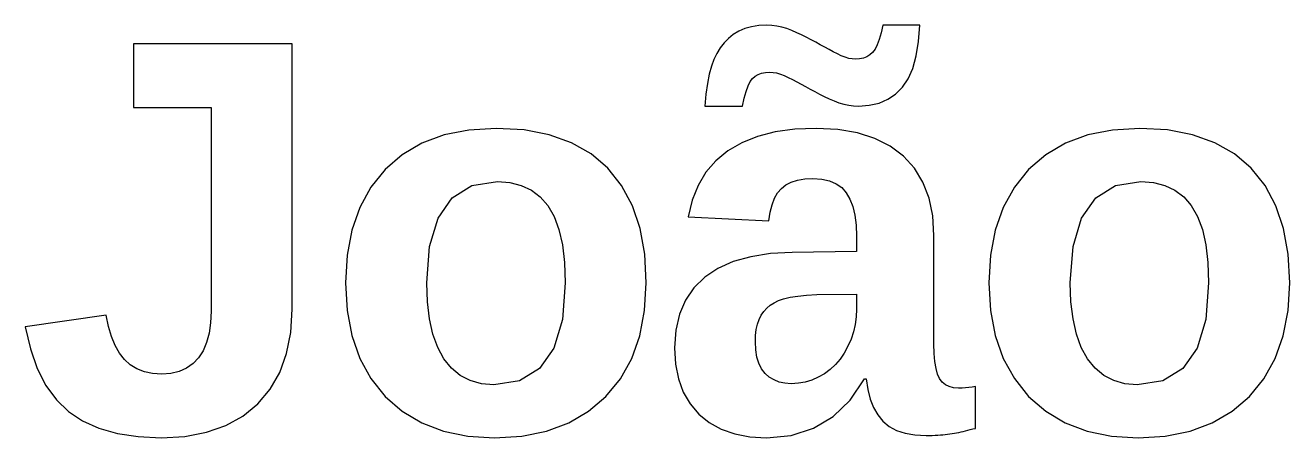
# Model space of a CAD drawing. Header units: metres. Extents: x 18 to 589, y 31 to 387.
# Drawn here: x 105.51 to 130.39, y 30.57 to 38.69 of the extents above; entities that cross this region are included whole.
import ezdxf

# ---------------------------------------------------------------- set-up
doc = ezdxf.new("R2010")
doc.units = ezdxf.units.M

msp = doc.modelspace()

# ---------------------------------------------------------------- linework, layer by layer
for p, q in [((119.544, 38.5689), (119.438, 38.5035)), ((119.663, 38.6198), (119.544, 38.5689)), ((119.796, 38.6562), (119.663, 38.6198)), ((119.941, 38.678), (119.796, 38.6562)), ((120.099, 38.6853), (119.941, 38.678)), ((120.197, 38.6811), (120.099, 38.6853)), ((120.295, 38.6688), (120.197, 38.6811)), ((120.392, 38.6481), (120.295, 38.6688)), ((120.49, 38.6193), (120.392, 38.6481)), ((120.588, 38.5822), (120.49, 38.6193)), ((120.685, 38.5399), (120.588, 38.5822)), ((122.378, 38.6853), (122.346, 38.5354)), ((123.11, 38.6853), (122.378, 38.6853)), ((123.084, 38.3639), (123.11, 38.6853)), ((110.757, 38.3218), (107.638, 38.3218)), ((107.638, 38.3218), (107.638, 37.0686)), ((110.757, 33.0975), (110.757, 38.3218)), ((119.257, 38.3382), (119.18, 38.2405)), ((119.342, 38.4258), (119.257, 38.3382)), ((119.438, 38.5035), (119.342, 38.4258)), ((120.78, 38.4958), (120.685, 38.5399)), ((120.875, 38.4497), (120.78, 38.4958)), ((120.968, 38.4016), (120.875, 38.4497)), ((121.06, 38.3516), (120.968, 38.4016)), ((121.15, 38.3016), (121.06, 38.3516)), ((122.31, 38.4071), (122.27, 38.3002)), ((122.346, 38.5354), (122.31, 38.4071)), ((123.037, 38.0812), (123.084, 38.3639)), ((119.113, 38.1329), (119.055, 38.0153)), ((119.18, 38.2405), (119.113, 38.1329)), ((121.237, 38.2535), (121.15, 38.3016)), ((121.322, 38.2074), (121.237, 38.2535)), ((121.405, 38.1633), (121.322, 38.2074)), ((121.486, 38.121), (121.405, 38.1633)), ((121.563, 38.0839), (121.486, 38.121)), ((121.637, 38.0551), (121.563, 38.0839)), ((122.127, 38.103), (122.067, 38.0658)), ((122.18, 38.1509), (122.127, 38.103)), ((122.227, 38.2148), (122.18, 38.1509)), ((122.27, 38.3002), (122.227, 38.2148)), ((122.968, 37.837), (123.037, 38.0812)), ((119.006, 37.8804), (118.963, 37.721)), ((119.055, 38.0153), (119.006, 37.8804)), ((121.709, 38.0345), (121.637, 38.0551)), ((121.776, 38.0221), (121.709, 38.0345)), ((121.841, 38.018), (121.776, 38.0221)), ((121.924, 38.0233), (121.841, 38.018)), ((121.999, 38.0392), (121.924, 38.0233)), ((122.067, 38.0658), (121.999, 38.0392)), ((122.878, 37.6315), (122.968, 37.837)), ((118.963, 37.721), (118.928, 37.5371)), ((119.728, 37.4916), (119.77, 37.5766)), ((119.77, 37.5766), (119.815, 37.6382)), ((119.815, 37.6382), (119.866, 37.6832)), ((119.866, 37.6832), (119.925, 37.7181)), ((119.925, 37.7181), (119.993, 37.7431)), ((119.993, 37.7431), (120.069, 37.758)), ((120.069, 37.758), (120.154, 37.763)), ((120.154, 37.763), (120.22, 37.7589)), ((120.22, 37.7589), (120.29, 37.7465)), ((120.29, 37.7465), (120.364, 37.7259)), ((120.364, 37.7259), (120.44, 37.697)), ((120.44, 37.697), (120.52, 37.6599)), ((120.52, 37.6599), (120.602, 37.6177)), ((120.602, 37.6177), (120.687, 37.5736)), ((120.687, 37.5736), (120.773, 37.5275)), ((122.766, 37.4646), (122.878, 37.6315)), ((118.9, 37.3287), (118.879, 37.0957)), ((118.928, 37.5371), (118.9, 37.3287)), ((119.654, 37.2511), (119.689, 37.3831)), ((119.689, 37.3831), (119.728, 37.4916)), ((120.773, 37.5275), (120.861, 37.4794)), ((120.861, 37.4794), (120.951, 37.4294)), ((120.951, 37.4294), (121.043, 37.3793)), ((121.043, 37.3793), (121.136, 37.3313)), ((121.136, 37.3313), (121.229, 37.2852)), ((122.48, 37.2285), (122.633, 37.3318)), ((122.633, 37.3318), (122.766, 37.4646)), ((118.879, 37.0957), (119.622, 37.0957)), ((119.622, 37.0957), (119.654, 37.2511)), ((121.229, 37.2852), (121.324, 37.241)), ((121.324, 37.241), (121.42, 37.1988)), ((121.42, 37.1988), (121.517, 37.1617)), ((121.517, 37.1617), (121.613, 37.1328)), ((121.613, 37.1328), (121.709, 37.1122)), ((121.709, 37.1122), (121.805, 37.0999)), ((121.805, 37.0999), (121.901, 37.0957)), ((121.901, 37.0957), (122.114, 37.1105)), ((122.114, 37.1105), (122.307, 37.1548)), ((122.307, 37.1548), (122.48, 37.2285)), ((107.638, 37.0686), (109.162, 37.0686)), ((109.162, 37.0686), (109.162, 33.0596)), ((114.236, 36.6239), (113.749, 36.5265)), ((114.773, 36.6563), (114.236, 36.6239)), ((115.321, 36.625), (114.773, 36.6563)), ((115.815, 36.5309), (115.321, 36.625)), ((120.264, 36.5856), (119.916, 36.4971)), ((120.649, 36.6386), (120.264, 36.5856)), ((121.07, 36.6563), (120.649, 36.6386)), ((121.495, 36.6344), (121.07, 36.6563)), ((121.879, 36.5686), (121.495, 36.6344)), ((126.899, 36.6239), (126.412, 36.5265)), ((127.436, 36.6563), (126.899, 36.6239)), ((127.984, 36.625), (127.436, 36.6563)), ((128.477, 36.5309), (127.984, 36.625)), ((113.312, 36.3643), (112.925, 36.1372)), ((113.749, 36.5265), (113.312, 36.3643)), ((116.253, 36.3741), (115.815, 36.5309)), ((116.638, 36.1546), (116.253, 36.3741)), ((119.605, 36.3733), (119.332, 36.2141)), ((119.916, 36.4971), (119.605, 36.3733)), ((122.221, 36.4591), (121.879, 36.5686)), ((122.524, 36.3056), (122.221, 36.4591)), ((125.975, 36.3643), (125.587, 36.1372)), ((126.412, 36.5265), (125.975, 36.3643)), ((128.916, 36.3741), (128.477, 36.5309)), ((129.301, 36.1546), (128.916, 36.3741)), ((112.925, 36.1372), (112.587, 35.8453)), ((116.968, 35.8724), (116.638, 36.1546)), ((119.332, 36.2141), (119.096, 36.0207)), ((122.785, 36.1084), (122.524, 36.3056)), ((123.002, 35.8708), (122.785, 36.1084)), ((125.587, 36.1372), (125.25, 35.8453)), ((129.63, 35.8724), (129.301, 36.1546)), ((112.587, 35.8453), (112.306, 35.4967)), ((117.24, 35.5314), (116.968, 35.8724)), ((119.096, 36.0207), (118.9, 35.7941)), ((123.17, 35.5963), (123.002, 35.8708)), ((125.25, 35.8453), (124.969, 35.4967)), ((129.903, 35.5314), (129.63, 35.8724)), ((114.295, 35.5297), (114.795, 35.6093)), ((114.795, 35.6093), (115.043, 35.5905)), ((115.043, 35.5905), (115.266, 35.5338)), ((118.9, 35.7941), (118.744, 35.5342)), ((120.472, 35.5457), (120.579, 35.5997)), ((120.579, 35.5997), (120.703, 35.6382)), ((120.703, 35.6382), (120.845, 35.6613)), ((120.845, 35.6613), (121.005, 35.669)), ((121.005, 35.669), (121.178, 35.6579)), ((121.178, 35.6579), (121.329, 35.6243)), ((121.329, 35.6243), (121.46, 35.5684)), ((123.291, 35.2849), (123.17, 35.5963)), ((126.958, 35.5297), (127.458, 35.6093)), ((127.458, 35.6093), (127.706, 35.5905)), ((127.706, 35.5905), (127.929, 35.5338)), ((112.306, 35.4967), (112.087, 35.0997)), ((113.906, 35.2908), (114.295, 35.5297)), ((115.266, 35.5338), (115.465, 35.4394)), ((115.465, 35.4394), (115.639, 35.3073)), ((117.452, 35.1355), (117.24, 35.5314)), ((118.744, 35.5342), (118.626, 35.2412)), ((120.25, 35.282), (120.311, 35.3893)), ((120.311, 35.3893), (120.384, 35.4764)), ((120.384, 35.4764), (120.472, 35.5457)), ((121.46, 35.5684), (121.571, 35.4902)), ((121.571, 35.4902), (121.662, 35.3896)), ((121.662, 35.3896), (121.734, 35.266)), ((124.969, 35.4967), (124.75, 35.0997)), ((126.569, 35.2908), (126.958, 35.5297)), ((127.929, 35.5338), (128.128, 35.4394)), ((128.128, 35.4394), (128.301, 35.3073)), ((130.115, 35.1355), (129.903, 35.5314)), ((112.087, 35.0997), (111.931, 34.6543)), ((113.629, 34.8926), (113.906, 35.2908)), ((115.639, 35.3073), (115.788, 35.1373)), ((115.788, 35.1373), (115.911, 34.9255)), ((117.604, 34.6847), (117.452, 35.1355)), ((118.626, 35.2412), (118.548, 34.9149)), ((120.163, 35.0068), (120.2, 35.1545)), ((120.2, 35.1545), (120.25, 35.282)), ((121.734, 35.266), (121.79, 35.1188)), ((121.79, 35.1188), (121.83, 34.9479)), ((123.363, 34.9366), (123.291, 35.2849)), ((124.75, 35.0997), (124.594, 34.6543)), ((126.291, 34.8926), (126.569, 35.2908)), ((128.301, 35.3073), (128.451, 35.1373)), ((128.451, 35.1373), (128.574, 34.9255)), ((130.266, 34.6847), (130.115, 35.1355)), ((113.462, 34.3351), (113.629, 34.8926)), ((115.911, 34.9255), (116.007, 34.6677)), ((118.548, 34.9149), (120.137, 34.8389)), ((120.137, 34.8389), (120.163, 35.0068)), ((121.83, 34.9479), (121.855, 34.7534)), ((123.387, 34.5514), (123.363, 34.9366)), ((126.125, 34.3351), (126.291, 34.8926)), ((128.574, 34.9255), (128.669, 34.6677)), ((111.931, 34.6543), (111.837, 34.1605)), ((116.007, 34.6677), (116.075, 34.3639)), ((117.694, 34.1789), (117.604, 34.6847)), ((121.855, 34.7534), (121.863, 34.5352)), ((124.594, 34.6543), (124.5, 34.1605)), ((128.669, 34.6677), (128.738, 34.3639)), ((130.357, 34.1789), (130.266, 34.6847)), ((116.075, 34.3639), (116.116, 34.0141)), ((121.863, 34.5352), (121.863, 34.2368)), ((123.387, 32.414), (123.387, 34.5514)), ((128.738, 34.3639), (128.779, 34.0141)), ((111.837, 34.1605), (111.806, 33.6183)), ((113.406, 33.6183), (113.462, 34.3351)), ((117.725, 33.6183), (117.694, 34.1789)), ((119.781, 34.1318), (119.437, 34.0341)), ((120.169, 34.1921), (119.781, 34.1318)), ((120.599, 34.2151), (120.169, 34.1921)), ((121.863, 34.2368), (120.599, 34.2151)), ((124.5, 34.1605), (124.469, 33.6183)), ((126.069, 33.6183), (126.125, 34.3351)), ((130.387, 33.6183), (130.357, 34.1789)), ((116.116, 34.0141), (116.13, 33.6183)), ((119.135, 33.8991), (118.876, 33.7268)), ((119.437, 34.0341), (119.135, 33.8991)), ((128.779, 34.0141), (128.792, 33.6183)), ((111.806, 33.6183), (111.837, 33.0741)), ((113.42, 33.2443), (113.406, 33.6183)), ((116.13, 33.6183), (116.074, 32.8957)), ((117.693, 33.0723), (117.725, 33.6183)), ((118.876, 33.7268), (118.662, 33.5185)), ((124.469, 33.6183), (124.5, 33.0741)), ((126.083, 33.2443), (126.069, 33.6183)), ((128.792, 33.6183), (128.736, 32.8957)), ((130.356, 33.0723), (130.387, 33.6183)), ((118.662, 33.5185), (118.496, 33.2755)), ((120.555, 33.3326), (120.705, 33.356)), ((120.705, 33.356), (120.881, 33.3734)), ((120.881, 33.3734), (121.081, 33.385)), ((121.081, 33.385), (121.863, 33.3959)), ((121.863, 33.3959), (121.863, 33.0975)), ((110.73, 32.6412), (110.757, 33.0975)), ((113.461, 32.9079), (113.42, 33.2443)), ((118.496, 33.2755), (118.377, 32.9977)), ((120.039, 33.0523), (120.098, 33.1184)), ((120.098, 33.1184), (120.166, 33.1764)), ((120.166, 33.1764), (120.243, 33.2264)), ((120.243, 33.2264), (120.327, 33.2684)), ((120.327, 33.2684), (120.429, 33.3034)), ((120.429, 33.3034), (120.555, 33.3326)), ((121.863, 33.0975), (121.856, 32.9451)), ((126.123, 32.9079), (126.083, 33.2443)), ((107.095, 32.9836), (105.506, 32.7503)), ((107.141, 32.7593), (107.095, 32.9836)), ((109.162, 33.0596), (109.152, 32.8319)), ((111.837, 33.0741), (111.931, 32.5785)), ((113.528, 32.6089), (113.461, 32.9079)), ((116.074, 32.8957), (115.905, 32.3337)), ((117.598, 32.5754), (117.693, 33.0723)), ((118.377, 32.9977), (118.306, 32.6853)), ((119.914, 32.8011), (119.946, 32.8948)), ((119.946, 32.8948), (119.988, 32.9781)), ((119.988, 32.9781), (120.039, 33.0523)), ((121.856, 32.9451), (121.836, 32.7959)), ((124.5, 33.0741), (124.594, 32.5785)), ((126.191, 32.6089), (126.123, 32.9079)), ((128.736, 32.8957), (128.568, 32.3337)), ((130.261, 32.5754), (130.356, 33.0723)), ((105.506, 32.7503), (105.607, 32.3157)), ((107.2, 32.5596), (107.141, 32.7593)), ((109.122, 32.6264), (109.073, 32.443)), ((109.152, 32.8319), (109.122, 32.6264)), ((110.648, 32.2269), (110.73, 32.6412)), ((113.623, 32.3476), (113.528, 32.6089)), ((118.306, 32.6853), (118.282, 32.3381)), ((119.876, 32.5824), (119.89, 32.6969)), ((119.89, 32.6969), (119.914, 32.8011)), ((121.802, 32.65), (121.755, 32.5073)), ((121.836, 32.7959), (121.802, 32.65)), ((126.286, 32.3476), (126.191, 32.6089)), ((107.273, 32.3844), (107.2, 32.5596)), ((107.359, 32.2336), (107.273, 32.3844)), ((109.073, 32.443), (109.004, 32.2818)), ((111.931, 32.5785), (112.087, 32.1315)), ((113.745, 32.1237), (113.623, 32.3476)), ((117.439, 32.1279), (117.598, 32.5754)), ((119.872, 32.4574), (119.876, 32.5824)), ((119.879, 32.2989), (119.872, 32.4574)), ((121.694, 32.3679), (121.622, 32.2361)), ((121.755, 32.5073), (121.694, 32.3679)), ((123.391, 32.2288), (123.387, 32.414)), ((124.594, 32.5785), (124.75, 32.1315)), ((126.408, 32.1237), (126.286, 32.3476)), ((130.102, 32.1279), (130.261, 32.5754)), ((105.607, 32.3157), (105.743, 31.9318)), ((107.459, 32.1074), (107.359, 32.2336)), ((107.573, 32.0049), (107.459, 32.1074)), ((108.915, 32.1427), (108.807, 32.0275)), ((109.004, 32.2818), (108.915, 32.1427)), ((110.513, 31.8548), (110.648, 32.2269)), ((112.087, 32.1315), (112.306, 31.7331)), ((113.893, 31.9392), (113.745, 32.1237)), ((115.905, 32.3337), (115.624, 31.9323)), ((117.218, 31.7296), (117.439, 32.1279)), ((118.282, 32.3381), (118.301, 32.0168)), ((119.902, 32.1575), (119.879, 32.2989)), ((119.941, 32.0333), (119.902, 32.1575)), ((121.539, 32.1162), (121.447, 32.0082)), ((121.622, 32.2361), (121.539, 32.1162)), ((123.405, 32.0681), (123.391, 32.2288)), ((124.75, 32.1315), (124.969, 31.7331)), ((126.556, 31.9392), (126.408, 32.1237)), ((128.568, 32.3337), (128.287, 31.9323)), ((129.88, 31.7296), (130.102, 32.1279)), ((105.743, 31.9318), (105.913, 31.5987)), ((107.703, 31.9252), (107.573, 32.0049)), ((107.85, 31.8682), (107.703, 31.9252)), ((108.012, 31.834), (107.85, 31.8682)), ((108.536, 31.8738), (108.373, 31.8354)), ((108.681, 31.9379), (108.536, 31.8738)), ((108.807, 32.0275), (108.681, 31.9379)), ((110.323, 31.5247), (110.513, 31.8548)), ((114.065, 31.7957), (113.893, 31.9392)), ((115.624, 31.9323), (115.23, 31.6914)), ((118.301, 32.0168), (118.358, 31.7257)), ((119.995, 31.9262), (119.941, 32.0333)), ((120.064, 31.8362), (119.995, 31.9262)), ((121.344, 31.9122), (121.231, 31.8281)), ((121.447, 32.0082), (121.344, 31.9122)), ((123.427, 31.9319), (123.405, 32.0681)), ((123.458, 31.8203), (123.427, 31.9319)), ((126.727, 31.7957), (126.556, 31.9392)), ((128.287, 31.9323), (127.893, 31.6914)), ((108.191, 31.8226), (108.012, 31.834)), ((108.373, 31.8354), (108.191, 31.8226)), ((112.306, 31.7331), (112.587, 31.3833)), ((114.261, 31.6931), (114.065, 31.7957)), ((114.481, 31.6316), (114.261, 31.6931)), ((114.725, 31.6111), (114.481, 31.6316)), ((115.23, 31.6914), (114.725, 31.6111)), ((116.933, 31.3805), (117.218, 31.7296)), ((118.358, 31.7257), (118.454, 31.4647)), ((120.146, 31.763), (120.064, 31.8362)), ((120.239, 31.706), (120.146, 31.763)), ((120.341, 31.6653), (120.239, 31.706)), ((120.454, 31.6409), (120.341, 31.6653)), ((120.577, 31.6328), (120.454, 31.6409)), ((120.718, 31.6406), (120.577, 31.6328)), ((120.853, 31.664), (120.718, 31.6406)), ((120.984, 31.7031), (120.853, 31.664)), ((121.11, 31.7578), (120.984, 31.7031)), ((121.231, 31.8281), (121.11, 31.7578)), ((121.738, 31.309), (122.02, 31.725)), ((122.02, 31.725), (122.052, 31.725)), ((122.052, 31.725), (122.083, 31.5165)), ((123.498, 31.7331), (123.458, 31.8203)), ((123.549, 31.6657), (123.498, 31.7331)), ((123.611, 31.6133), (123.549, 31.6657)), ((123.685, 31.5759), (123.611, 31.6133)), ((124.969, 31.7331), (125.25, 31.3833)), ((126.923, 31.6931), (126.727, 31.7957)), ((127.143, 31.6316), (126.923, 31.6931)), ((127.387, 31.6111), (127.143, 31.6316)), ((127.893, 31.6914), (127.387, 31.6111)), ((129.595, 31.3805), (129.88, 31.7296)), ((105.913, 31.5987), (106.117, 31.3164)), ((110.079, 31.2368), (110.323, 31.5247)), ((112.587, 31.3833), (112.923, 31.0903)), ((116.591, 31.0886), (116.933, 31.3805)), ((118.454, 31.4647), (118.588, 31.234)), ((122.083, 31.5165), (122.131, 31.3292)), ((123.772, 31.5535), (123.685, 31.5759)), ((123.87, 31.546), (123.772, 31.5535)), ((123.939, 31.5473), (123.87, 31.546)), ((124.007, 31.5512), (123.939, 31.5473)), ((124.074, 31.5577), (124.007, 31.5512)), ((124.141, 31.5668), (124.074, 31.5577)), ((124.206, 31.5786), (124.141, 31.5668)), ((124.206, 30.7539), (124.206, 31.5786)), ((125.25, 31.3833), (125.586, 31.0903)), ((129.254, 31.0886), (129.595, 31.3805)), ((106.117, 31.3164), (106.355, 31.0849)), ((109.786, 30.9966), (110.079, 31.2368)), ((118.588, 31.234), (118.759, 31.0333)), ((121.404, 30.9855), (121.738, 31.309)), ((122.131, 31.3292), (122.197, 31.1632)), ((122.197, 31.1632), (122.28, 31.0184)), ((106.355, 31.0849), (106.632, 30.8993)), ((106.632, 30.8993), (106.953, 30.755)), ((109.45, 30.8097), (109.786, 30.9966)), ((112.923, 31.0903), (113.307, 30.8625)), ((113.307, 30.8625), (113.737, 30.6997)), ((115.763, 30.6993), (116.202, 30.8615)), ((116.202, 30.8615), (116.591, 31.0886)), ((118.759, 31.0333), (118.965, 30.8664)), ((118.965, 30.8664), (119.201, 30.7365)), ((121.017, 30.7544), (121.404, 30.9855)), ((122.28, 31.0184), (122.381, 30.8949)), ((122.381, 30.8949), (122.502, 30.7934)), ((125.586, 31.0903), (125.969, 30.8625)), ((125.969, 30.8625), (126.4, 30.6997)), ((128.426, 30.6993), (128.864, 30.8615)), ((128.864, 30.8615), (129.254, 31.0886)), ((106.953, 30.755), (107.318, 30.652)), ((107.318, 30.652), (107.727, 30.5901)), ((108.647, 30.5962), (109.07, 30.6763)), ((109.07, 30.6763), (109.45, 30.8097)), ((113.737, 30.6997), (114.216, 30.6021)), ((115.276, 30.602), (115.763, 30.6993)), ((119.201, 30.7365), (119.467, 30.6437)), ((119.467, 30.6437), (119.763, 30.5881)), ((120.089, 30.5695), (120.579, 30.6157)), ((120.579, 30.6157), (121.017, 30.7544)), ((122.502, 30.7934), (122.648, 30.7144)), ((122.648, 30.7144), (122.818, 30.658)), ((122.818, 30.658), (123.012, 30.6242)), ((123.012, 30.6242), (123.23, 30.6129)), ((123.23, 30.6129), (123.293, 30.6133)), ((123.293, 30.6133), (123.353, 30.6146)), ((123.353, 30.6146), (123.41, 30.6168)), ((123.41, 30.6168), (123.464, 30.6198)), ((123.464, 30.6198), (123.514, 30.6238)), ((123.514, 30.6238), (123.563, 30.6283)), ((123.563, 30.6283), (123.61, 30.6333)), ((123.61, 30.6333), (123.656, 30.6387)), ((123.656, 30.6387), (123.701, 30.6446)), ((123.701, 30.6446), (123.745, 30.6509)), ((123.745, 30.6509), (123.788, 30.6578)), ((123.788, 30.6578), (123.832, 30.6656)), ((123.832, 30.6656), (123.875, 30.6743)), ((123.875, 30.6743), (123.919, 30.6838)), ((123.919, 30.6838), (123.962, 30.6942)), ((123.962, 30.6942), (124.007, 30.7053)), ((124.007, 30.7053), (124.053, 30.7168)), ((124.053, 30.7168), (124.102, 30.7288)), ((124.102, 30.7288), (124.153, 30.7411)), ((124.153, 30.7411), (124.206, 30.7539)), ((126.4, 30.6997), (126.878, 30.6021)), ((127.939, 30.602), (128.426, 30.6993)), ((107.727, 30.5901), (108.18, 30.5695)), ((108.18, 30.5695), (108.647, 30.5962)), ((114.216, 30.6021), (114.741, 30.5695)), ((114.741, 30.5695), (115.276, 30.602)), ((119.763, 30.5881), (120.089, 30.5695)), ((126.878, 30.6021), (127.404, 30.5695)), ((127.404, 30.5695), (127.939, 30.602))]:
    msp.add_line(p, q)

doc.saveas('drawing.dxf')
